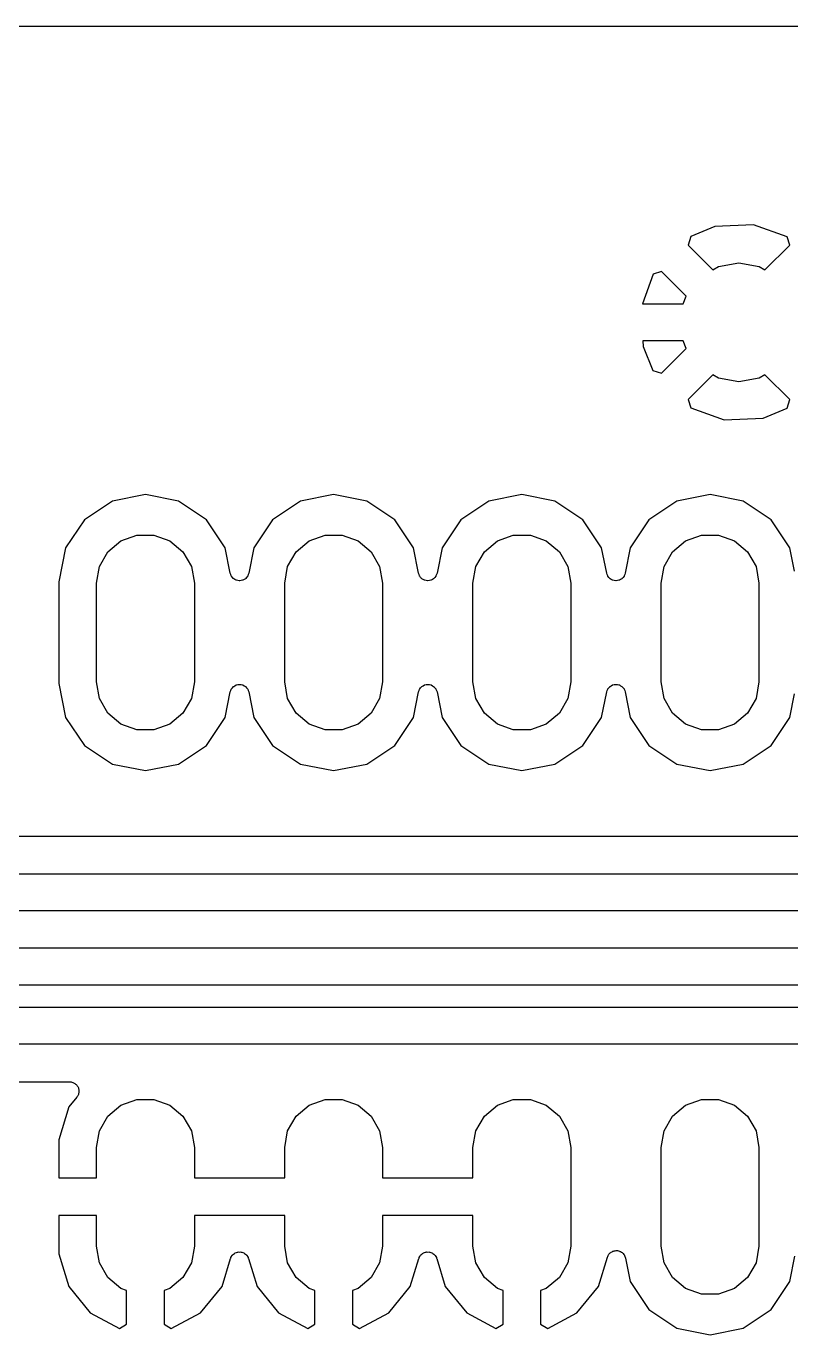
# Model space of a CAD drawing. Extents: x 30 to 169, y -146 to -30.
# Drawn here: x 122.88 to 133.2, y -47.67 to -30 of the extents above; entities that cross this region are included whole.
import ezdxf

# ---------------------------------------------------------------- set-up
doc = ezdxf.new("R2010")
doc.units = 0
doc.header["$MEASUREMENT"] = 0
doc.layers.add('BLACK', color=7, linetype='CONTINUOUS')

msp = doc.modelspace()

# ---------------------------------------------------------------- linework, layer by layer
at = {"layer": 'Black'}
for p, q in [((117.505, -30), (141.6, -30)), ((132.698, -32.6811), (132.175, -32.706)), ((133.151, -32.844), (132.698, -32.6811)), ((131.85, -32.8404), (131.815, -32.9562)), ((132.175, -32.706), (131.85, -32.8404)), ((133.185, -32.9562), (133.151, -32.844)), ((131.815, -32.9562), (132.149, -33.2896)), ((132.851, -33.2896), (133.185, -32.9562)), ((132.225, -33.2454), (132.5, -33.1969)), ((132.5, -33.1969), (132.775, -33.2454)), ((131.344, -33.3491), (131.2, -33.75)), ((131.456, -33.3154), (131.344, -33.3491)), ((131.787, -33.6463), (131.456, -33.3154)), ((132.149, -33.2896), (132.225, -33.2454)), ((132.775, -33.2454), (132.851, -33.2896)), ((131.2, -33.75), (131.749, -33.75)), ((131.749, -33.75), (131.787, -33.6463)), ((131.202, -34.25), (131.206, -34.3253)), ((131.749, -34.25), (131.202, -34.25)), ((131.787, -34.3537), (131.749, -34.25)), ((131.206, -34.3253), (131.34, -34.6498)), ((131.456, -34.6846), (131.787, -34.3537)), ((131.34, -34.6498), (131.456, -34.6846)), ((132.149, -34.7104), (131.815, -35.0438)), ((132.225, -34.7546), (132.149, -34.7104)), ((132.5, -34.8031), (132.225, -34.7546)), ((132.775, -34.7546), (132.5, -34.8031)), ((132.851, -34.7104), (132.775, -34.7546)), ((133.185, -35.0438), (132.851, -34.7104)), ((131.815, -35.0438), (131.849, -35.156)), ((131.849, -35.156), (132.302, -35.3189)), ((132.825, -35.294), (133.15, -35.1596)), ((133.15, -35.1596), (133.185, -35.0438)), ((132.302, -35.3189), (132.825, -35.294)), ((124.49, -36.3254), (124.044, -36.4141)), ((124.936, -36.4141), (124.49, -36.3254)), ((127.03, -36.3254), (126.584, -36.4141)), ((127.476, -36.4141), (127.03, -36.3254)), ((129.57, -36.3254), (129.124, -36.4141)), ((130.016, -36.4141), (129.57, -36.3254)), ((132.11, -36.3254), (131.664, -36.4141)), ((132.556, -36.4141), (132.11, -36.3254)), ((124.044, -36.4141), (123.666, -36.6669)), ((125.314, -36.6669), (124.936, -36.4141)), ((126.584, -36.4141), (126.206, -36.6669)), ((127.854, -36.6669), (127.476, -36.4141)), ((129.124, -36.4141), (128.746, -36.6669)), ((130.394, -36.6669), (130.016, -36.4141)), ((131.664, -36.4141), (131.286, -36.6669)), ((132.934, -36.6669), (132.556, -36.4141)), ((123.666, -36.6669), (123.413, -37.0451)), ((125.567, -37.0451), (125.314, -36.6669)), ((126.206, -36.6669), (125.953, -37.0451)), ((128.107, -37.0451), (127.854, -36.6669)), ((128.746, -36.6669), (128.493, -37.0451)), ((130.647, -37.0451), (130.394, -36.6669)), ((131.286, -36.6669), (131.033, -37.0451)), ((133.187, -37.0451), (132.934, -36.6669)), ((124.16, -36.9526), (124.375, -36.8742)), ((124.375, -36.8742), (124.605, -36.8742)), ((124.605, -36.8742), (124.82, -36.9526)), ((126.7, -36.9526), (126.915, -36.8742)), ((126.915, -36.8742), (127.145, -36.8742)), ((127.145, -36.8742), (127.36, -36.9526)), ((129.24, -36.9526), (129.455, -36.8742)), ((129.455, -36.8742), (129.685, -36.8742)), ((129.685, -36.8742), (129.9, -36.9526)), ((131.78, -36.9526), (131.995, -36.8742)), ((131.995, -36.8742), (132.225, -36.8742)), ((132.225, -36.8742), (132.44, -36.9526)), ((123.413, -37.0451), (123.322, -37.5038)), ((123.869, -37.2987), (123.984, -37.1001)), ((123.984, -37.1001), (124.16, -36.9526)), ((124.82, -36.9526), (124.996, -37.1001)), ((124.996, -37.1001), (125.111, -37.2987)), ((125.635, -37.3884), (125.567, -37.0451)), ((125.953, -37.0451), (125.885, -37.3884)), ((126.409, -37.2987), (126.524, -37.1001)), ((126.524, -37.1001), (126.7, -36.9526)), ((127.36, -36.9526), (127.536, -37.1001)), ((127.536, -37.1001), (127.651, -37.2987)), ((128.175, -37.3884), (128.107, -37.0451)), ((128.493, -37.0451), (128.425, -37.3884)), ((128.949, -37.2987), (129.064, -37.1001)), ((129.064, -37.1001), (129.24, -36.9526)), ((129.9, -36.9526), (130.076, -37.1001)), ((130.076, -37.1001), (130.191, -37.2987)), ((130.715, -37.3884), (130.647, -37.0451)), ((131.033, -37.0451), (130.965, -37.3884)), ((131.489, -37.2987), (131.604, -37.1001)), ((131.604, -37.1001), (131.78, -36.9526)), ((132.44, -36.9526), (132.616, -37.1001)), ((132.616, -37.1001), (132.731, -37.2987)), ((133.25, -37.3613), (133.187, -37.0451)), ((123.83, -37.5246), (123.869, -37.2987)), ((125.111, -37.2987), (125.15, -37.5246)), ((125.642, -37.4064), (125.635, -37.3884)), ((125.649, -37.4247), (125.642, -37.4064)), ((125.65, -37.4269), (125.649, -37.4247)), ((125.651, -37.4295), (125.65, -37.4269)), ((125.664, -37.444), (125.651, -37.4295)), ((125.676, -37.4591), (125.664, -37.444)), ((125.679, -37.4605), (125.676, -37.4591)), ((125.681, -37.4626), (125.679, -37.4605)), ((125.697, -37.4719), (125.681, -37.4626)), ((125.839, -37.4626), (125.823, -37.4719)), ((125.841, -37.4605), (125.839, -37.4626)), ((125.844, -37.4591), (125.841, -37.4605)), ((125.856, -37.444), (125.844, -37.4591)), ((125.869, -37.4295), (125.856, -37.444)), ((125.87, -37.4269), (125.869, -37.4295)), ((125.871, -37.4247), (125.87, -37.4269)), ((125.878, -37.4064), (125.871, -37.4247)), ((125.885, -37.3884), (125.878, -37.4064)), ((126.37, -37.5246), (126.409, -37.2987)), ((127.651, -37.2987), (127.69, -37.5246)), ((128.182, -37.4064), (128.175, -37.3884)), ((128.189, -37.4247), (128.182, -37.4064)), ((128.19, -37.4269), (128.189, -37.4247)), ((128.191, -37.4295), (128.19, -37.4269)), ((128.204, -37.444), (128.191, -37.4295)), ((128.216, -37.4591), (128.204, -37.444)), ((128.219, -37.4605), (128.216, -37.4591)), ((128.221, -37.4626), (128.219, -37.4605)), ((128.237, -37.4719), (128.221, -37.4626)), ((128.379, -37.4626), (128.363, -37.4719)), ((128.381, -37.4605), (128.379, -37.4626)), ((128.384, -37.4591), (128.381, -37.4605)), ((128.396, -37.444), (128.384, -37.4591)), ((128.409, -37.4295), (128.396, -37.444)), ((128.41, -37.4269), (128.409, -37.4295)), ((128.411, -37.4247), (128.41, -37.4269)), ((128.418, -37.4064), (128.411, -37.4247)), ((128.425, -37.3884), (128.418, -37.4064)), ((128.91, -37.5246), (128.949, -37.2987)), ((130.191, -37.2987), (130.23, -37.5246)), ((130.722, -37.4064), (130.715, -37.3884)), ((130.729, -37.4247), (130.722, -37.4064)), ((130.73, -37.4269), (130.729, -37.4247)), ((130.731, -37.4295), (130.73, -37.4269)), ((130.744, -37.444), (130.731, -37.4295)), ((130.756, -37.4591), (130.744, -37.444)), ((130.759, -37.4605), (130.756, -37.4591)), ((130.761, -37.4626), (130.759, -37.4605)), ((130.777, -37.4719), (130.761, -37.4626)), ((130.919, -37.4626), (130.903, -37.4719)), ((130.921, -37.4605), (130.919, -37.4626)), ((130.924, -37.4591), (130.921, -37.4605)), ((130.936, -37.444), (130.924, -37.4591)), ((130.949, -37.4295), (130.936, -37.444)), ((130.95, -37.4269), (130.949, -37.4295)), ((130.951, -37.4247), (130.95, -37.4269)), ((130.958, -37.4064), (130.951, -37.4247)), ((130.965, -37.3884), (130.958, -37.4064)), ((131.45, -37.5246), (131.489, -37.2987)), ((132.731, -37.2987), (132.77, -37.5246)), ((123.322, -37.5038), (123.322, -38.8762)), ((123.83, -38.8554), (123.83, -37.5246)), ((125.15, -37.5246), (125.15, -38.8554)), ((125.714, -37.482), (125.697, -37.4719)), ((125.717, -37.4825), (125.714, -37.482)), ((125.719, -37.4838), (125.717, -37.4825)), ((125.738, -37.4868), (125.719, -37.4838)), ((125.757, -37.4906), (125.738, -37.4868)), ((125.76, -37.4901), (125.757, -37.4906)), ((125.763, -37.4906), (125.76, -37.4901)), ((125.782, -37.4868), (125.763, -37.4906)), ((125.801, -37.4838), (125.782, -37.4868)), ((125.803, -37.4825), (125.801, -37.4838)), ((125.806, -37.482), (125.803, -37.4825)), ((125.823, -37.4719), (125.806, -37.482)), ((126.37, -38.8554), (126.37, -37.5246)), ((127.69, -37.5246), (127.69, -38.8554)), ((128.254, -37.482), (128.237, -37.4719)), ((128.257, -37.4825), (128.254, -37.482)), ((128.259, -37.4838), (128.257, -37.4825)), ((128.278, -37.4868), (128.259, -37.4838)), ((128.297, -37.4906), (128.278, -37.4868)), ((128.3, -37.4901), (128.297, -37.4906)), ((128.303, -37.4906), (128.3, -37.4901)), ((128.322, -37.4868), (128.303, -37.4906)), ((128.341, -37.4838), (128.322, -37.4868)), ((128.343, -37.4825), (128.341, -37.4838)), ((128.346, -37.482), (128.343, -37.4825)), ((128.363, -37.4719), (128.346, -37.482)), ((128.91, -38.8554), (128.91, -37.5246)), ((130.23, -37.5246), (130.23, -38.8554)), ((130.794, -37.482), (130.777, -37.4719)), ((130.797, -37.4825), (130.794, -37.482)), ((130.799, -37.4838), (130.797, -37.4825)), ((130.818, -37.4868), (130.799, -37.4838)), ((130.837, -37.4906), (130.818, -37.4868)), ((130.84, -37.4901), (130.837, -37.4906)), ((130.843, -37.4906), (130.84, -37.4901)), ((130.862, -37.4868), (130.843, -37.4906)), ((130.881, -37.4838), (130.862, -37.4868)), ((130.883, -37.4825), (130.881, -37.4838)), ((130.886, -37.482), (130.883, -37.4825)), ((130.903, -37.4719), (130.886, -37.482)), ((131.45, -38.8554), (131.45, -37.5246)), ((132.77, -37.5246), (132.77, -38.8554)), ((123.322, -38.8762), (123.413, -39.3349)), ((123.869, -39.0813), (123.83, -38.8554)), ((125.15, -38.8554), (125.111, -39.0813)), ((126.409, -39.0813), (126.37, -38.8554)), ((127.69, -38.8554), (127.651, -39.0813)), ((128.949, -39.0813), (128.91, -38.8554)), ((130.23, -38.8554), (130.191, -39.0813)), ((131.489, -39.0813), (131.45, -38.8554)), ((132.77, -38.8554), (132.731, -39.0813)), ((125.567, -39.3349), (125.635, -38.9916)), ((125.635, -38.9916), (125.642, -38.9736)), ((125.642, -38.9736), (125.649, -38.9553)), ((125.649, -38.9553), (125.65, -38.9531)), ((125.65, -38.9531), (125.651, -38.9505)), ((125.651, -38.9505), (125.664, -38.936)), ((125.664, -38.936), (125.676, -38.9209)), ((125.676, -38.9209), (125.679, -38.9195)), ((125.679, -38.9195), (125.681, -38.9174)), ((125.681, -38.9174), (125.697, -38.9081)), ((125.697, -38.9081), (125.714, -38.898)), ((125.714, -38.898), (125.717, -38.8975)), ((125.717, -38.8975), (125.719, -38.8962)), ((125.719, -38.8962), (125.738, -38.8932)), ((125.738, -38.8932), (125.757, -38.8894)), ((125.757, -38.8894), (125.76, -38.8899)), ((125.76, -38.8899), (125.763, -38.8894)), ((125.763, -38.8894), (125.782, -38.8932)), ((125.782, -38.8932), (125.801, -38.8962)), ((125.801, -38.8962), (125.803, -38.8975)), ((125.803, -38.8975), (125.806, -38.898)), ((125.806, -38.898), (125.823, -38.9081)), ((125.823, -38.9081), (125.839, -38.9174)), ((125.839, -38.9174), (125.841, -38.9195)), ((125.841, -38.9195), (125.844, -38.9209)), ((125.844, -38.9209), (125.856, -38.936)), ((125.856, -38.936), (125.869, -38.9505)), ((125.869, -38.9505), (125.87, -38.9531)), ((125.87, -38.9531), (125.871, -38.9553)), ((125.871, -38.9553), (125.878, -38.9736)), ((125.878, -38.9736), (125.885, -38.9916)), ((125.885, -38.9916), (125.953, -39.3349)), ((128.107, -39.3349), (128.175, -38.9916)), ((128.175, -38.9916), (128.182, -38.9736)), ((128.182, -38.9736), (128.189, -38.9553)), ((128.189, -38.9553), (128.19, -38.9531)), ((128.19, -38.9531), (128.191, -38.9505)), ((128.191, -38.9505), (128.204, -38.936)), ((128.204, -38.936), (128.216, -38.9209)), ((128.216, -38.9209), (128.219, -38.9195)), ((128.219, -38.9195), (128.221, -38.9174)), ((128.221, -38.9174), (128.237, -38.9081)), ((128.237, -38.9081), (128.254, -38.898)), ((128.254, -38.898), (128.257, -38.8975)), ((128.257, -38.8975), (128.259, -38.8962)), ((128.259, -38.8962), (128.278, -38.8932)), ((128.278, -38.8932), (128.297, -38.8894)), ((128.297, -38.8894), (128.3, -38.8899)), ((128.3, -38.8899), (128.303, -38.8894)), ((128.303, -38.8894), (128.322, -38.8932)), ((128.322, -38.8932), (128.341, -38.8962)), ((128.341, -38.8962), (128.343, -38.8975)), ((128.343, -38.8975), (128.346, -38.898)), ((128.346, -38.898), (128.363, -38.9081)), ((128.363, -38.9081), (128.379, -38.9174)), ((128.379, -38.9174), (128.381, -38.9195)), ((128.381, -38.9195), (128.384, -38.9209)), ((128.384, -38.9209), (128.396, -38.936)), ((128.396, -38.936), (128.409, -38.9505)), ((128.409, -38.9505), (128.41, -38.9531)), ((128.41, -38.9531), (128.411, -38.9553)), ((128.411, -38.9553), (128.418, -38.9736)), ((128.418, -38.9736), (128.425, -38.9916)), ((128.425, -38.9916), (128.493, -39.3349)), ((130.647, -39.3349), (130.715, -38.9916)), ((130.715, -38.9916), (130.722, -38.9736)), ((130.722, -38.9736), (130.729, -38.9553)), ((130.729, -38.9553), (130.73, -38.9531)), ((130.73, -38.9531), (130.731, -38.9505)), ((130.731, -38.9505), (130.744, -38.936)), ((130.744, -38.936), (130.756, -38.9209)), ((130.756, -38.9209), (130.759, -38.9195)), ((130.759, -38.9195), (130.761, -38.9174)), ((130.761, -38.9174), (130.777, -38.9081)), ((130.777, -38.9081), (130.794, -38.898)), ((130.794, -38.898), (130.797, -38.8975)), ((130.797, -38.8975), (130.799, -38.8962)), ((130.799, -38.8962), (130.818, -38.8932)), ((130.818, -38.8932), (130.837, -38.8894)), ((130.837, -38.8894), (130.84, -38.8899)), ((130.84, -38.8899), (130.843, -38.8894)), ((130.843, -38.8894), (130.862, -38.8932)), ((130.862, -38.8932), (130.881, -38.8962)), ((130.881, -38.8962), (130.883, -38.8975)), ((130.883, -38.8975), (130.886, -38.898)), ((130.886, -38.898), (130.903, -38.9081)), ((130.903, -38.9081), (130.919, -38.9174)), ((130.919, -38.9174), (130.921, -38.9195)), ((130.921, -38.9195), (130.924, -38.9209)), ((130.924, -38.9209), (130.936, -38.936)), ((130.936, -38.936), (130.949, -38.9505)), ((130.949, -38.9505), (130.95, -38.9531)), ((130.95, -38.9531), (130.951, -38.9553)), ((130.951, -38.9553), (130.958, -38.9736)), ((130.958, -38.9736), (130.965, -38.9916)), ((130.965, -38.9916), (131.033, -39.3349)), ((133.187, -39.3349), (133.25, -39.0187)), ((123.984, -39.2799), (123.869, -39.0813)), ((125.111, -39.0813), (124.996, -39.2799)), ((126.524, -39.2799), (126.409, -39.0813)), ((127.651, -39.0813), (127.536, -39.2799)), ((129.064, -39.2799), (128.949, -39.0813)), ((130.191, -39.0813), (130.076, -39.2799)), ((131.604, -39.2799), (131.489, -39.0813)), ((132.731, -39.0813), (132.616, -39.2799)), ((123.413, -39.3349), (123.666, -39.7131)), ((124.16, -39.4274), (123.984, -39.2799)), ((124.996, -39.2799), (124.82, -39.4274)), ((125.314, -39.7131), (125.567, -39.3349)), ((125.953, -39.3349), (126.206, -39.7131)), ((126.7, -39.4274), (126.524, -39.2799)), ((127.536, -39.2799), (127.36, -39.4274)), ((127.854, -39.7131), (128.107, -39.3349)), ((128.493, -39.3349), (128.746, -39.7131)), ((129.24, -39.4274), (129.064, -39.2799)), ((130.076, -39.2799), (129.9, -39.4274)), ((130.394, -39.7131), (130.647, -39.3349)), ((131.033, -39.3349), (131.286, -39.7131)), ((131.78, -39.4274), (131.604, -39.2799)), ((132.616, -39.2799), (132.44, -39.4274)), ((132.934, -39.7131), (133.187, -39.3349)), ((124.375, -39.5058), (124.16, -39.4274)), ((124.605, -39.5058), (124.375, -39.5058)), ((124.82, -39.4274), (124.605, -39.5058)), ((126.915, -39.5058), (126.7, -39.4274)), ((127.145, -39.5058), (126.915, -39.5058)), ((127.36, -39.4274), (127.145, -39.5058)), ((129.455, -39.5058), (129.24, -39.4274)), ((129.685, -39.5058), (129.455, -39.5058)), ((129.9, -39.4274), (129.685, -39.5058)), ((131.995, -39.5058), (131.78, -39.4274)), ((132.225, -39.5058), (131.995, -39.5058)), ((132.44, -39.4274), (132.225, -39.5058)), ((123.666, -39.7131), (124.044, -39.9659)), ((124.936, -39.9659), (125.314, -39.7131)), ((126.206, -39.7131), (126.584, -39.9659)), ((127.476, -39.9659), (127.854, -39.7131)), ((128.746, -39.7131), (129.124, -39.9659)), ((130.016, -39.9659), (130.394, -39.7131)), ((131.286, -39.7131), (131.664, -39.9659)), ((132.556, -39.9659), (132.934, -39.7131)), ((124.044, -39.9659), (124.49, -40.0546)), ((124.49, -40.0546), (124.936, -39.9659)), ((126.584, -39.9659), (127.03, -40.0546)), ((127.03, -40.0546), (127.476, -39.9659)), ((129.124, -39.9659), (129.57, -40.0546)), ((129.57, -40.0546), (130.016, -39.9659)), ((131.664, -39.9659), (132.11, -40.0546)), ((132.11, -40.0546), (132.556, -39.9659)), ((137.933, -40.942), (118.313, -40.942)), ((118.3, -41.45), (138.196, -41.45)), ((138.3, -41.95), (118.404, -41.95)), ((119.3, -42.45), (139.196, -42.45)), ((139.3, -42.95), (119.404, -42.95)), ((120.5, -43.25), (139, -43.25)), ((139, -43.75), (120.604, -43.75)), ((120.867, -44.258), (123.466, -44.258)), ((123.466, -44.258), (123.476, -44.2598)), ((123.476, -44.2598), (123.487, -44.2597)), ((123.487, -44.2597), (123.498, -44.2636)), ((123.498, -44.2636), (123.509, -44.2657)), ((123.509, -44.2657), (123.518, -44.2709)), ((123.518, -44.2709), (123.528, -44.2743)), ((123.528, -44.2743), (123.537, -44.2818)), ((123.537, -44.2818), (123.548, -44.2877)), ((123.548, -44.2877), (123.554, -44.2957)), ((123.554, -44.2957), (123.562, -44.3023)), ((123.562, -44.3023), (123.568, -44.3124)), ((123.568, -44.3124), (123.576, -44.3215)), ((123.576, -44.3215), (123.58, -44.3313)), ((123.58, -44.3313), (123.585, -44.3402)), ((123.585, -44.3402), (123.587, -44.3518)), ((123.587, -44.3518), (123.591, -44.3629)), ((123.591, -44.3629), (123.591, -44.3733)), ((123.564, -44.4655), (123.456, -44.5975)), ((123.569, -44.4565), (123.564, -44.4655)), ((123.576, -44.4485), (123.569, -44.4565)), ((123.58, -44.4374), (123.576, -44.4485)), ((123.586, -44.4271), (123.58, -44.4374)), ((123.588, -44.4168), (123.586, -44.4271)), ((123.591, -44.4071), (123.588, -44.4168)), ((123.591, -44.3733), (123.593, -44.3836)), ((123.593, -44.3836), (123.591, -44.3952)), ((123.591, -44.3952), (123.591, -44.4071)), ((124.16, -44.5726), (124.375, -44.4942)), ((124.375, -44.4942), (124.605, -44.4942)), ((124.605, -44.4942), (124.82, -44.5726)), ((126.7, -44.5726), (126.915, -44.4942)), ((126.915, -44.4942), (127.145, -44.4942)), ((127.145, -44.4942), (127.36, -44.5726)), ((129.24, -44.5726), (129.455, -44.4942)), ((129.455, -44.4942), (129.685, -44.4942)), ((129.685, -44.4942), (129.9, -44.5726)), ((131.78, -44.5726), (131.995, -44.4942)), ((131.995, -44.4942), (132.225, -44.4942)), ((132.225, -44.4942), (132.44, -44.5726)), ((123.456, -44.5975), (123.322, -45.0414)), ((123.984, -44.7201), (124.16, -44.5726)), ((124.82, -44.5726), (124.996, -44.7201)), ((126.524, -44.7201), (126.7, -44.5726)), ((127.36, -44.5726), (127.536, -44.7201)), ((129.064, -44.7201), (129.24, -44.5726)), ((129.9, -44.5726), (130.076, -44.7201)), ((131.604, -44.7201), (131.78, -44.5726)), ((132.44, -44.5726), (132.616, -44.7201)), ((123.869, -44.9187), (123.984, -44.7201)), ((124.996, -44.7201), (125.111, -44.9187)), ((126.409, -44.9187), (126.524, -44.7201)), ((127.536, -44.7201), (127.651, -44.9187)), ((128.949, -44.9187), (129.064, -44.7201)), ((130.076, -44.7201), (130.191, -44.9187)), ((131.489, -44.9187), (131.604, -44.7201)), ((132.616, -44.7201), (132.731, -44.9187)), ((123.322, -45.0414), (123.322, -45.556)), ((123.83, -45.1446), (123.869, -44.9187)), ((125.111, -44.9187), (125.15, -45.1446)), ((126.37, -45.1446), (126.409, -44.9187)), ((127.651, -44.9187), (127.69, -45.1446)), ((128.91, -45.1446), (128.949, -44.9187)), ((130.191, -44.9187), (130.23, -45.1446)), ((131.45, -45.1446), (131.489, -44.9187)), ((132.731, -44.9187), (132.77, -45.1446)), ((123.83, -45.556), (123.83, -45.1446)), ((125.15, -45.1446), (125.15, -45.556)), ((126.37, -45.556), (126.37, -45.1446)), ((127.69, -45.1446), (127.69, -45.556)), ((128.91, -45.556), (128.91, -45.1446)), ((130.23, -45.1446), (130.23, -46.4754)), ((131.45, -46.4754), (131.45, -45.1446)), ((132.77, -45.1446), (132.77, -46.4754)), ((123.322, -45.556), (123.83, -45.556)), ((125.15, -45.556), (126.37, -45.556)), ((127.69, -45.556), (128.91, -45.556)), ((123.322, -46.064), (123.322, -46.5786)), ((123.83, -46.064), (123.322, -46.064)), ((123.83, -46.4754), (123.83, -46.064)), ((125.15, -46.064), (125.15, -46.4754)), ((126.37, -46.064), (125.15, -46.064)), ((126.37, -46.4754), (126.37, -46.064)), ((127.69, -46.064), (127.69, -46.4754)), ((128.91, -46.064), (127.69, -46.064)), ((128.91, -46.4754), (128.91, -46.064)), ((123.869, -46.7013), (123.83, -46.4754)), ((125.15, -46.4754), (125.111, -46.7013)), ((126.409, -46.7013), (126.37, -46.4754)), ((127.69, -46.4754), (127.651, -46.7013)), ((128.949, -46.7013), (128.91, -46.4754)), ((130.23, -46.4754), (130.191, -46.7013)), ((131.489, -46.7013), (131.45, -46.4754)), ((132.77, -46.4754), (132.731, -46.7013)), ((123.322, -46.5786), (123.456, -47.0225)), ((125.524, -47.0225), (125.638, -46.6445)), ((125.638, -46.6445), (125.642, -46.6382)), ((125.642, -46.6382), (125.643, -46.6313)), ((125.643, -46.6313), (125.652, -46.6186)), ((125.652, -46.6186), (125.658, -46.6051)), ((125.658, -46.6051), (125.663, -46.6003)), ((125.663, -46.6003), (125.667, -46.5944)), ((125.667, -46.5944), (125.679, -46.5853)), ((125.679, -46.5853), (125.691, -46.5749)), ((125.691, -46.5749), (125.697, -46.5722)), ((125.697, -46.5722), (125.703, -46.568)), ((125.703, -46.568), (125.717, -46.5636)), ((125.717, -46.5636), (125.731, -46.5576)), ((125.731, -46.5576), (125.738, -46.5572)), ((125.738, -46.5572), (125.745, -46.5552)), ((125.745, -46.5552), (125.76, -46.556)), ((125.76, -46.556), (125.775, -46.5552)), ((125.775, -46.5552), (125.782, -46.5572)), ((125.782, -46.5572), (125.789, -46.5576)), ((125.789, -46.5576), (125.803, -46.5636)), ((125.803, -46.5636), (125.817, -46.568)), ((125.817, -46.568), (125.823, -46.5722)), ((125.823, -46.5722), (125.829, -46.5749)), ((125.829, -46.5749), (125.841, -46.5853)), ((125.841, -46.5853), (125.853, -46.5944)), ((125.853, -46.5944), (125.856, -46.6003)), ((125.856, -46.6003), (125.862, -46.6051)), ((125.862, -46.6051), (125.868, -46.6186)), ((125.868, -46.6186), (125.877, -46.6313)), ((125.877, -46.6313), (125.878, -46.6382)), ((125.878, -46.6382), (125.882, -46.6445)), ((125.882, -46.6445), (125.996, -47.0225)), ((128.064, -47.0225), (128.178, -46.6445)), ((128.178, -46.6445), (128.182, -46.6382)), ((128.182, -46.6382), (128.183, -46.6313)), ((128.183, -46.6313), (128.192, -46.6186)), ((128.192, -46.6186), (128.198, -46.6051)), ((128.198, -46.6051), (128.203, -46.6003)), ((128.203, -46.6003), (128.207, -46.5944)), ((128.207, -46.5944), (128.219, -46.5853)), ((128.219, -46.5853), (128.231, -46.5749)), ((128.231, -46.5749), (128.237, -46.5722)), ((128.237, -46.5722), (128.243, -46.568)), ((128.243, -46.568), (128.257, -46.5636)), ((128.257, -46.5636), (128.271, -46.5576)), ((128.271, -46.5576), (128.278, -46.5572)), ((128.278, -46.5572), (128.285, -46.5552)), ((128.285, -46.5552), (128.3, -46.556)), ((128.3, -46.556), (128.315, -46.5552)), ((128.315, -46.5552), (128.322, -46.5572)), ((128.322, -46.5572), (128.329, -46.5576)), ((128.329, -46.5576), (128.343, -46.5636)), ((128.343, -46.5636), (128.357, -46.568)), ((128.357, -46.568), (128.363, -46.5722)), ((128.363, -46.5722), (128.369, -46.5749)), ((128.369, -46.5749), (128.381, -46.5853)), ((128.381, -46.5853), (128.393, -46.5944)), ((128.393, -46.5944), (128.396, -46.6003)), ((128.396, -46.6003), (128.402, -46.6051)), ((128.402, -46.6051), (128.408, -46.6186)), ((128.408, -46.6186), (128.417, -46.6313)), ((128.417, -46.6313), (128.418, -46.6382)), ((128.418, -46.6382), (128.422, -46.6445)), ((128.422, -46.6445), (128.536, -47.0225)), ((130.604, -47.0225), (130.724, -46.6267)), ((130.724, -46.6267), (130.73, -46.6149)), ((130.73, -46.6149), (130.734, -46.6024)), ((130.734, -46.6024), (130.74, -46.5954)), ((130.74, -46.5954), (130.744, -46.5873)), ((130.744, -46.5873), (130.753, -46.5783)), ((130.753, -46.5783), (130.762, -46.568)), ((130.762, -46.568), (130.769, -46.5633)), ((130.769, -46.5633), (130.776, -46.5572)), ((130.776, -46.5572), (130.788, -46.552)), ((130.788, -46.552), (130.799, -46.5451)), ((130.799, -46.5451), (130.808, -46.5434)), ((130.808, -46.5434), (130.816, -46.5398)), ((130.816, -46.5398), (130.83, -46.5391)), ((130.83, -46.5391), (130.843, -46.5365)), ((130.843, -46.5365), (130.852, -46.5379)), ((130.852, -46.5379), (130.861, -46.5374)), ((130.861, -46.5374), (130.873, -46.5412)), ((130.873, -46.5412), (130.886, -46.5432)), ((130.886, -46.5432), (130.894, -46.5476)), ((130.894, -46.5476), (130.903, -46.5502)), ((130.903, -46.5502), (130.913, -46.5581)), ((130.913, -46.5581), (130.925, -46.5644)), ((130.925, -46.5644), (130.931, -46.5712)), ((130.931, -46.5712), (130.938, -46.5766)), ((130.938, -46.5766), (130.945, -46.5877)), ((130.945, -46.5877), (130.954, -46.5976)), ((130.954, -46.5976), (130.957, -46.606)), ((130.957, -46.606), (130.962, -46.6136)), ((130.962, -46.6136), (130.965, -46.6264)), ((130.965, -46.6264), (130.97, -46.6387)), ((130.97, -46.6387), (131.033, -46.9549)), ((133.187, -46.9549), (133.255, -46.6116)), ((123.984, -46.8999), (123.869, -46.7013)), ((125.111, -46.7013), (124.996, -46.8999)), ((126.524, -46.8999), (126.409, -46.7013)), ((127.651, -46.7013), (127.536, -46.8999)), ((129.064, -46.8999), (128.949, -46.7013)), ((130.191, -46.7013), (130.076, -46.8999)), ((131.604, -46.8999), (131.489, -46.7013)), ((132.731, -46.7013), (132.616, -46.8999)), ((124.16, -47.0474), (123.984, -46.8999)), ((124.996, -46.8999), (124.82, -47.0474)), ((126.7, -47.0474), (126.524, -46.8999)), ((127.536, -46.8999), (127.36, -47.0474)), ((129.24, -47.0474), (129.064, -46.8999)), ((130.076, -46.8999), (129.9, -47.0474)), ((131.033, -46.9549), (131.286, -47.3331)), ((131.78, -47.0474), (131.604, -46.8999)), ((132.616, -46.8999), (132.44, -47.0474)), ((132.934, -47.3331), (133.187, -46.9549)), ((123.456, -47.0225), (123.746, -47.3761)), ((124.236, -47.0751), (124.16, -47.0474)), ((124.236, -47.5292), (124.236, -47.0751)), ((124.82, -47.0474), (124.744, -47.0751)), ((124.744, -47.0751), (124.744, -47.5292)), ((125.234, -47.3761), (125.524, -47.0225)), ((125.996, -47.0225), (126.286, -47.3761)), ((126.776, -47.0751), (126.7, -47.0474)), ((126.776, -47.5292), (126.776, -47.0751)), ((127.36, -47.0474), (127.284, -47.0751)), ((127.284, -47.0751), (127.284, -47.5292)), ((127.774, -47.3761), (128.064, -47.0225)), ((128.536, -47.0225), (128.826, -47.3761)), ((129.316, -47.0751), (129.24, -47.0474)), ((129.316, -47.5292), (129.316, -47.0751)), ((129.9, -47.0474), (129.824, -47.0751)), ((129.824, -47.0751), (129.824, -47.5292)), ((130.314, -47.3761), (130.604, -47.0225)), ((131.995, -47.1258), (131.78, -47.0474)), ((132.225, -47.1258), (131.995, -47.1258)), ((132.44, -47.0474), (132.225, -47.1258)), ((131.286, -47.3331), (131.664, -47.5859)), ((132.556, -47.5859), (132.934, -47.3331)), ((123.746, -47.3761), (124.141, -47.5877)), ((124.141, -47.5877), (124.236, -47.5292)), ((124.744, -47.5292), (124.839, -47.5877)), ((124.839, -47.5877), (125.234, -47.3761)), ((126.286, -47.3761), (126.681, -47.5877)), ((126.681, -47.5877), (126.776, -47.5292)), ((127.284, -47.5292), (127.379, -47.5877)), ((127.379, -47.5877), (127.774, -47.3761)), ((128.826, -47.3761), (129.221, -47.5877)), ((129.221, -47.5877), (129.316, -47.5292)), ((129.824, -47.5292), (129.919, -47.5877)), ((129.919, -47.5877), (130.314, -47.3761)), ((131.664, -47.5859), (132.11, -47.6746)), ((132.11, -47.6746), (132.556, -47.5859))]:
    msp.add_line(p, q, dxfattribs=at)

doc.saveas('drawing.dxf')
